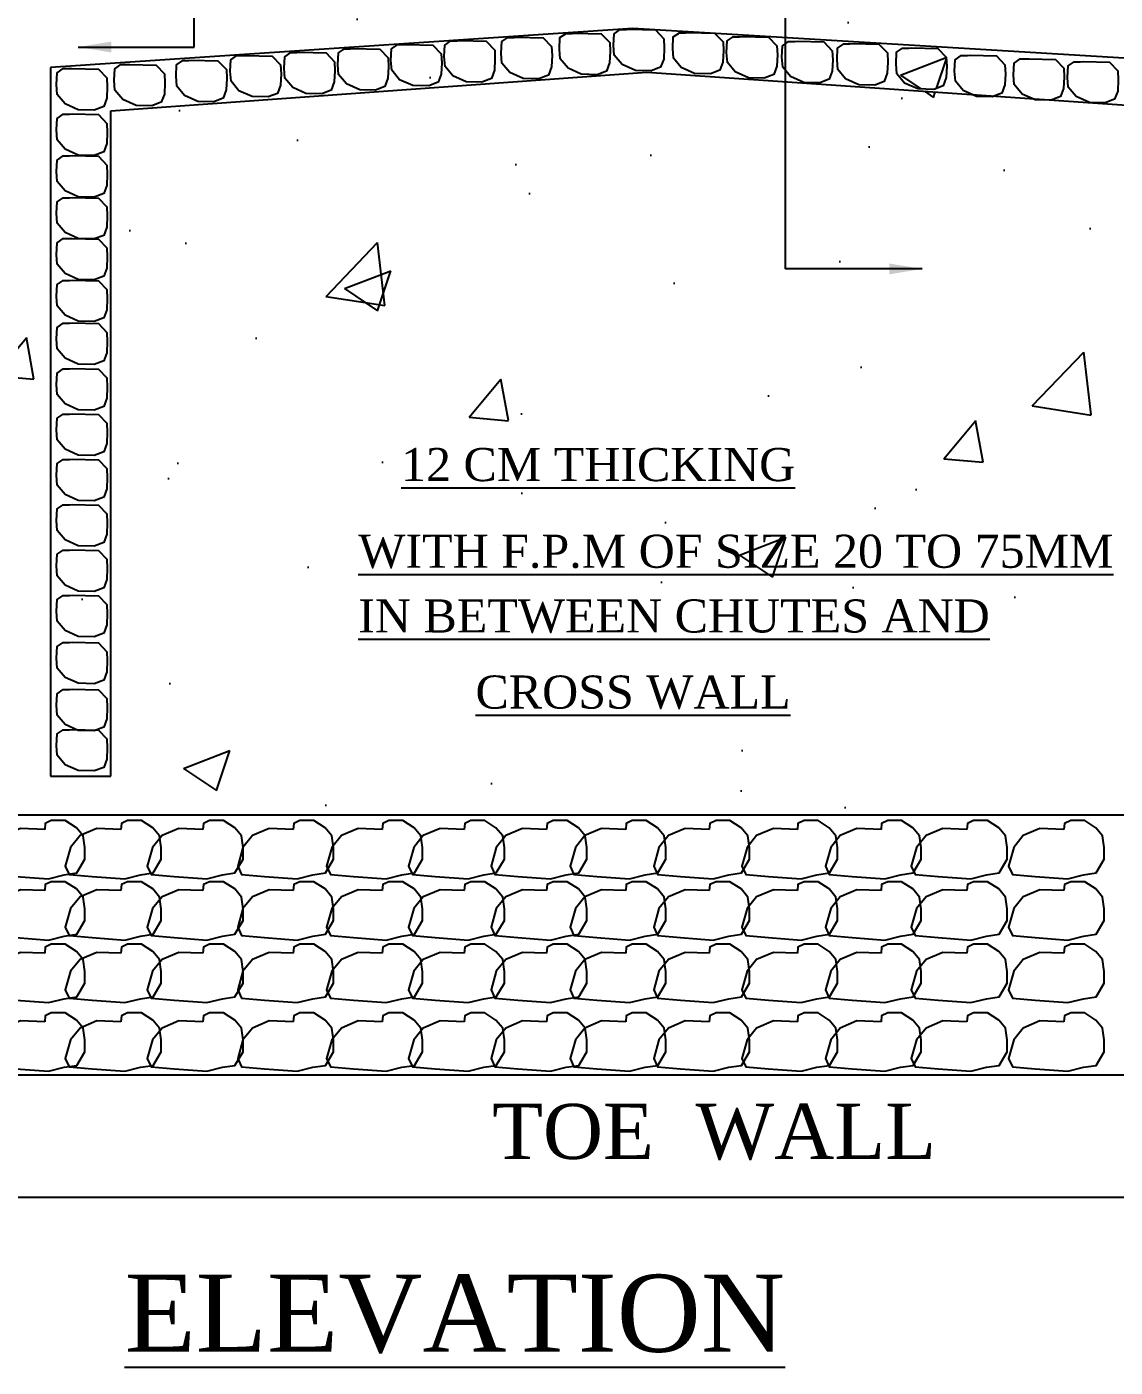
# Model space of a CAD drawing. Header units: metres. Extents: x 0.51 to 7.82, y 1.27 to 6.31.
# Drawn here: x 1.932 to 2.919, y 3.995 to 5.211 of the extents above; entities that cross this region are included whole.
import ezdxf

# ---------------------------------------------------------------- set-up
doc = ezdxf.new("R2010")
doc.units = ezdxf.units.M
doc.header["$MEASUREMENT"] = 0
for name, color, linetype in [('DIM', 5, 'Continuous'), ('DWG. LINE', 1, 'Continuous'), ('HATCH', 2, 'Continuous'), ('TEXT', 7, 'Continuous')]:
    doc.layers.add(name, color=color, linetype=linetype)
doc.styles.get("Standard").update_dxf_attribs({"font": 'TIMES.TTF', "height": 0.05})
doc.dimstyles.get("Standard").update_dxf_attribs({"dimtxt": 0.05, "dimasz": 0.03, "dimexe": 0.18, "dimexo": 0.0625, "dimgap": 0.04, "dimtad": 0, "dimtih": 1, "dimtoh": 1, "dimdec": 1, "dimzin": 0, "dimdsep": 46, "dimtxsty": 'Standard', "dimcen": 0.09, "dimse1": 1, "dimse2": 1, "dimclrd": 5, "dimclre": 5, "dimclrt": 4, "dimadec": 0, "dimazin": 0, "dimtfac": 1, "dimtdec": 1, "dimtofl": 0, "dimtmove": 0, "dimatfit": 3, "dimfxl": 1, "dimtolj": 1, "dimtzin": 0, "dimarcsym": 0})

msp = doc.modelspace()

# ---------------------------------------------------------------- hatches: boundary and pattern name
at = {"layer": 'HATCH'}
h = msp.add_hatch(dxfattribs=at)
h.set_pattern_fill('AR-CONC', color=256, scale=0.06, style=0)
h.set_pattern_definition([(50, (1.7221, 3.57796), (0.430356, -0.03765), [0.045, -0.495]), (355, (1.7221, 3.57796), (-0.08325, 0.451315), [0.036, -0.396]), (100.451, (1.75797, 3.57483), (0.347106, 0.413664), [0.038244, -0.420685]), (46.184, (1.7221, 3.69796), (0.640345, -0.09931), [0.0675, -0.7425]), (96.636, (1.77547, 3.6897), (0.5608, 0.58447), [0.05737, -0.63103]), (351.184, (1.7221, 3.69796), (0.5608, 0.58447), [0.054, -0.594]), (21, (1.7821, 3.66796), (0.358144, -0.24157), [0.045, -0.495]), (326, (1.7821, 3.66796), (0.14599, 0.43509), [0.036, -0.396]), (71.451, (1.81195, 3.64783), (0.504134, 0.19352), [0.038244, -0.420685]), (37.5, (1.7221, 3.57796), (0.007296, 0.199736), [0, -0.3912, 0, -0.402, 0, -0.3975]), (7.5, (1.7221, 3.57796), (0.157842, 0.236647), [0, -0.2292, 0, -0.3822, 0, -0.1515]), (327.5, (1.5883, 3.57796), (0.3202935, -0.013533), [0, -0.15, 0, -0.468, 0, -0.621]), (317.5, (1.5283, 3.57796), (0.349912, 0.060063), [0, -0.195, 0, -0.3108, 0, -0.441])])
h.paths.add_polyline_path([(3.0743, 5.1758), (3.5552, 5.2049), (3.5556, 5.2053), (3.5649, 5.2055), (3.6298, 5.2094), (4.182, 5.1724), (4.182, 5.5669), (4.2201, 5.5673), (4.163, 5.5852), (4.2161, 5.6052), (4.197, 5.6121), (4.2144, 5.6173), (4.182, 5.6227), (4.182, 5.8871), (3.1268, 5.8871), (3.1268, 5.2124), (3.0722, 5.2124), (3.0722, 5.8871), (3.0453, 5.8871), (3.0453, 5.2124), (2.9906, 5.2124), (2.9906, 5.8871), (2.008, 5.8871), (2.008, 5.2124), (1.9534, 5.2124), (1.9534, 5.8871), (1.9017, 5.8871), (1.9017, 5.2124), (1.8471, 5.2124), (1.8471, 5.8871), (0.779, 5.8871), (0.779, 5.5893), (0.7342, 5.5701), (0.7813, 5.5678), (0.7648, 5.5591), (0.7758, 5.55), (0.7594, 5.5427), (0.779, 5.5376), (0.779, 5.1734), (1.2994, 5.2049), (1.2997, 5.2053), (1.3091, 5.2055), (1.3739, 5.2094), (1.9017, 5.1741), (1.9017, 4.5314), (1.8471, 4.5314), (1.8471, 5.1347), (1.3612, 5.1699), (1.066, 5.1494), (1.0623, 5.1478), (1.0479, 5.1474), (1.0462, 5.1481), (1.0111, 5.1456), (1.0089, 5.1446), (0.9945, 5.1443), (0.9941, 5.1445), (0.779, 5.1295), (0.779, 4.4963), (4.182, 4.4963), (4.182, 5.1284), (3.6171, 5.1699), (3.3219, 5.1494), (3.3182, 5.1478), (3.3038, 5.1474), (3.3021, 5.1481), (3.267, 5.1456), (3.2648, 5.1446), (3.2504, 5.1443), (3.25, 5.1445), (3.1222, 5.1356), (3.1222, 4.5314), (3.0743, 4.5314)])
h.paths.add_polyline_path([(2.0087, 5.1347), (2.0087, 4.5314), (1.954, 4.5314), (1.954, 5.1741), (2.4818, 5.2094), (2.5467, 5.2055), (2.556, 5.2053), (2.5564, 5.2049), (3.0374, 5.1758), (3.0374, 4.5314), (2.9894, 4.5314), (2.9894, 5.1356), (2.8616, 5.1445), (2.8612, 5.1443), (2.8468, 5.1446), (2.8446, 5.1456), (2.8095, 5.1481), (2.8078, 5.1474), (2.7934, 5.1478), (2.7897, 5.1494), (2.4945, 5.1699)], flags=16)
h.paths.add_polyline_path([(2.3451, 5.1607), (2.3307, 5.1611), (2.3187, 5.1664), (2.3116, 5.1749), (2.3109, 5.184), (2.3114, 5.1944), (2.317, 5.1982), (2.3225, 5.1982), (2.3249, 5.1984), (2.3489, 5.1978), (2.3566, 5.1899), (2.3569, 5.1817), (2.3564, 5.1715), (2.3536, 5.164)], flags=0)
h.paths.add_polyline_path([(2.3823, 5.1642), (2.3704, 5.1695), (2.3632, 5.178), (2.3625, 5.1871), (2.3631, 5.1975), (2.3686, 5.2013), (2.3742, 5.2013), (2.3766, 5.2015), (2.4006, 5.2009), (2.4082, 5.193), (2.4086, 5.1848), (2.408, 5.1746), (2.4053, 5.1671), (2.3967, 5.1638)], flags=0)
h.paths.add_polyline_path([(2.2968, 5.1573), (2.2824, 5.1576), (2.2704, 5.163), (2.2633, 5.1715), (2.2626, 5.1805), (2.2631, 5.1909), (2.2687, 5.1948), (2.2742, 5.1948), (2.2766, 5.195), (2.3006, 5.1944), (2.3082, 5.1864), (2.3086, 5.1783), (2.3081, 5.168), (2.3053, 5.1606)], flags=0)
h.paths.add_polyline_path([(2.435, 5.1679), (2.4231, 5.1733), (2.4159, 5.1818), (2.4153, 5.1908), (2.4158, 5.2012), (2.4213, 5.205), (2.4269, 5.205), (2.4293, 5.2053), (2.4533, 5.2047), (2.4609, 5.1967), (2.4613, 5.1885), (2.4607, 5.1783), (2.458, 5.1708), (2.4495, 5.1675)], flags=0)
h.paths.add_polyline_path([(2.2571, 5.1569), (2.2486, 5.1536), (2.2342, 5.1539), (2.2222, 5.1593), (2.2151, 5.1678), (2.2144, 5.1768), (2.2149, 5.1872), (2.2204, 5.191), (2.226, 5.191), (2.2284, 5.1913), (2.2524, 5.1907), (2.26, 5.1827), (2.2604, 5.1745), (2.2598, 5.1643)], flags=0)
h.paths.add_polyline_path([(2.4722, 5.1767), (2.4651, 5.1852), (2.4644, 5.1942), (2.4649, 5.2046), (2.4705, 5.2084), (2.476, 5.2084), (2.4785, 5.2087), (2.5024, 5.2081), (2.5101, 5.2001), (2.5104, 5.192), (2.5099, 5.1817), (2.5071, 5.1743), (2.4986, 5.171), (2.4842, 5.1713)], flags=0)
h.paths.add_polyline_path([(2.2084, 5.1534), (2.1999, 5.1501), (2.1855, 5.1505), (2.1735, 5.1558), (2.1664, 5.1643), (2.1657, 5.1734), (2.1662, 5.1838), (2.1718, 5.1876), (2.1773, 5.1876), (2.1798, 5.1878), (2.2037, 5.1872), (2.2114, 5.1793), (2.2117, 5.1711), (2.2112, 5.1609)], flags=0)
h.paths.add_polyline_path([(2.1596, 5.1506), (2.1511, 5.1473), (2.1367, 5.1477), (2.1247, 5.153), (2.1176, 5.1615), (2.1169, 5.1706), (2.1174, 5.181), (2.1229, 5.1848), (2.1285, 5.1848), (2.1309, 5.185), (2.1549, 5.1844), (2.1625, 5.1765), (2.1629, 5.1683), (2.1624, 5.1581)], flags=0)
h.paths.add_polyline_path([(2.5747, 5.1702), (2.5676, 5.1787), (2.5669, 5.1877), (2.5674, 5.1981), (2.5729, 5.2019), (2.5785, 5.2019), (2.5809, 5.2022), (2.6049, 5.2016), (2.6125, 5.1936), (2.6129, 5.1854), (2.6124, 5.1752), (2.6096, 5.1677), (2.6011, 5.1644), (2.5867, 5.1648)], flags=0)
h.paths.add_polyline_path([(2.1104, 5.1463), (2.1019, 5.143), (2.0875, 5.1433), (2.0755, 5.1487), (2.0684, 5.1572), (2.0677, 5.1662), (2.0682, 5.1766), (2.0738, 5.1804), (2.0793, 5.1804), (2.0818, 5.1807), (2.1057, 5.1801), (2.1134, 5.1721), (2.1137, 5.164), (2.1132, 5.1537)], flags=0)
h.paths.add_polyline_path([(2.6178, 5.1743), (2.6171, 5.1833), (2.6176, 5.1937), (2.6231, 5.1975), (2.6287, 5.1975), (2.6311, 5.1978), (2.6551, 5.1972), (2.6627, 5.1892), (2.6631, 5.1811), (2.6626, 5.1708), (2.6598, 5.1634), (2.6513, 5.1601), (2.6369, 5.1604), (2.6249, 5.1658)], flags=0)
h.paths.add_polyline_path([(2.0543, 5.1425), (2.0458, 5.1392), (2.0314, 5.1396), (2.0194, 5.1449), (2.0123, 5.1534), (2.0116, 5.1625), (2.0121, 5.1729), (2.0177, 5.1767), (2.0232, 5.1767), (2.0257, 5.1769), (2.0496, 5.1763), (2.0573, 5.1684), (2.0576, 5.1602), (2.0571, 5.15)], flags=0)
h.paths.add_polyline_path([(2.0054, 4.9646), (2.0048, 4.9543), (2.0021, 4.9469), (1.9936, 4.9436), (1.9791, 4.9439), (1.9672, 4.9493), (1.96, 4.9578), (1.9594, 4.9668), (1.9599, 4.9772), (1.9654, 4.981), (1.971, 4.981), (1.9734, 4.9813), (1.9806, 4.9811), (1.9672, 4.9871), (1.96, 4.9956), (1.9594, 5.0046), (1.9599, 5.0151), (1.9654, 5.0189), (1.971, 5.0189), (1.9734, 5.0191), (1.9789, 5.019), (1.9672, 5.0243), (1.96, 5.0328), (1.9594, 5.0418), (1.9599, 5.0522), (1.9654, 5.056), (1.971, 5.056), (1.9734, 5.0563), (1.9806, 5.0561), (1.9672, 5.0621), (1.96, 5.0706), (1.9594, 5.0796), (1.9599, 5.09), (1.9654, 5.0939), (1.971, 5.0939), (1.9734, 5.0941), (1.9806, 5.0939), (1.9672, 5.0999), (1.96, 5.1084), (1.9594, 5.1175), (1.9599, 5.1279), (1.9654, 5.1317), (1.971, 5.1317), (1.9734, 5.1319), (1.9974, 5.1313), (2.005, 5.1234), (2.0054, 5.1152), (2.0048, 5.105), (2.0021, 5.0975), (1.9958, 5.0951), (2.005, 5.0855), (2.0054, 5.0774), (2.0048, 5.0671), (2.0021, 5.0597), (1.9958, 5.0573), (2.005, 5.0477), (2.0054, 5.0395), (2.0048, 5.0293), (2.0021, 5.0218), (1.9963, 5.0196), (2.005, 5.0105), (2.0054, 5.0024), (2.0048, 4.9922), (2.0021, 4.9847), (1.9958, 4.9823), (2.005, 4.9727)], flags=0)
h.paths.add_polyline_path([(2.6677, 5.1722), (2.667, 5.1813), (2.6675, 5.1917), (2.6731, 5.1955), (2.6786, 5.1955), (2.681, 5.1957), (2.705, 5.1951), (2.7127, 5.1872), (2.713, 5.179), (2.7125, 5.1688), (2.7097, 5.1613), (2.7012, 5.158), (2.6868, 5.1584), (2.6748, 5.1637)], flags=0)
h.paths.add_polyline_path([(2.005, 4.9338), (2.0054, 4.9256), (2.0048, 4.9154), (2.0021, 4.9079), (1.9936, 4.9046), (1.9791, 4.905), (1.9672, 4.9104), (1.96, 4.9189), (1.9594, 4.9279), (1.9599, 4.9383), (1.9654, 4.9421), (1.971, 4.9421), (1.9734, 4.9424), (1.9974, 4.9418)], flags=0)
h.paths.add_polyline_path([(2.005, 4.8925), (2.0054, 4.8843), (2.0048, 4.8741), (2.0021, 4.8666), (1.9936, 4.8633), (1.9791, 4.8637), (1.9672, 4.869), (1.96, 4.8775), (1.9594, 4.8866), (1.9599, 4.897), (1.9654, 4.9008), (1.971, 4.9008), (1.9734, 4.901), (1.9974, 4.9004)], flags=0)
h.paths.add_polyline_path([(2.005, 4.8514), (2.0054, 4.8432), (2.0048, 4.833), (2.0021, 4.8255), (1.9936, 4.8222), (1.9791, 4.8226), (1.9672, 4.8279), (1.96, 4.8364), (1.9594, 4.8455), (1.9599, 4.8559), (1.9654, 4.8597), (1.971, 4.8597), (1.9734, 4.8599), (1.9974, 4.8593)], flags=0)
h.paths.add_polyline_path([(2.005, 4.8103), (2.0054, 4.8021), (2.0048, 4.7919), (2.0021, 4.7844), (1.9936, 4.7811), (1.9791, 4.7815), (1.9672, 4.7868), (1.96, 4.7953), (1.9594, 4.8044), (1.9599, 4.8148), (1.9654, 4.8186), (1.971, 4.8186), (1.9734, 4.8188), (1.9974, 4.8182)], flags=0)
h.paths.add_polyline_path([(2.0021, 5.1388), (1.9936, 5.1355), (1.9791, 5.1358), (1.9672, 5.1412), (1.96, 5.1497), (1.9594, 5.1587), (1.9599, 5.1691), (1.9654, 5.173), (1.971, 5.173), (1.9734, 5.1732), (1.9974, 5.1726), (2.005, 5.1646), (2.0054, 5.1565), (2.0048, 5.1462)], flags=0)
h.paths.add_polyline_path([(2.7212, 5.1684), (2.7205, 5.1774), (2.721, 5.1879), (2.7265, 5.1917), (2.7321, 5.1917), (2.7345, 5.1919), (2.7585, 5.1913), (2.7661, 5.1833), (2.7665, 5.1752), (2.766, 5.165), (2.7632, 5.1575), (2.7547, 5.1542), (2.7403, 5.1546), (2.7283, 5.1599)], flags=0)
h.paths.add_polyline_path([(2.005, 4.7692), (2.0054, 4.761), (2.0048, 4.7508), (2.0021, 4.7433), (1.9936, 4.74), (1.9791, 4.7404), (1.9672, 4.7457), (1.96, 4.7542), (1.9594, 4.7633), (1.9599, 4.7737), (1.9654, 4.7775), (1.971, 4.7775), (1.9734, 4.7778), (1.9974, 4.7771)], flags=0)
h.paths.add_polyline_path([(2.005, 4.7281), (2.0054, 4.7199), (2.0048, 4.7097), (2.0021, 4.7022), (1.9936, 4.6989), (1.9791, 4.6993), (1.9672, 4.7047), (1.96, 4.7131), (1.9594, 4.7222), (1.9599, 4.7326), (1.9654, 4.7364), (1.971, 4.7364), (1.9734, 4.7367), (1.9974, 4.736)], flags=0)
h.paths.add_polyline_path([(2.005, 4.687), (2.0054, 4.6788), (2.0048, 4.6686), (2.0021, 4.6611), (1.9936, 4.6578), (1.9791, 4.6582), (1.9672, 4.6636), (1.96, 4.6721), (1.9594, 4.6811), (1.9599, 4.6915), (1.9654, 4.6953), (1.971, 4.6953), (1.9734, 4.6956), (1.9974, 4.6949)], flags=0)
h.paths.add_polyline_path([(2.005, 4.6443), (2.0054, 4.6362), (2.0048, 4.626), (2.0021, 4.6185), (1.9936, 4.6152), (1.9791, 4.6156), (1.9672, 4.6209), (1.96, 4.6294), (1.9594, 4.6385), (1.9599, 4.6489), (1.9654, 4.6527), (1.971, 4.6527), (1.9734, 4.6529), (1.9974, 4.6523)], flags=0)
h.paths.add_polyline_path([(1.9974, 4.6097), (2.005, 4.6017), (2.0054, 4.5936), (2.0048, 4.5833), (2.0021, 4.5759), (1.9967, 4.5738), (2.005, 4.5652), (2.0054, 4.557), (2.0048, 4.5468), (2.0021, 4.5394), (1.9936, 4.5361), (1.9791, 4.5364), (1.9672, 4.5418), (1.96, 4.5503), (1.9594, 4.5593), (1.9599, 4.5697), (1.9654, 4.5735), (1.971, 4.5735), (1.9734, 4.5738), (1.9775, 4.5737), (1.9672, 4.5783), (1.96, 4.5868), (1.9594, 4.5958), (1.9599, 4.6062), (1.9654, 4.6101), (1.971, 4.6101), (1.9734, 4.6103)], flags=0)
h.paths.add_polyline_path([(2.8767, 5.1561), (2.876, 5.1651), (2.8765, 5.1755), (2.8821, 5.1793), (2.8876, 5.1793), (2.8901, 5.1796), (2.914, 5.179), (2.9217, 5.171), (2.922, 5.1629), (2.9215, 5.1526), (2.9187, 5.1452), (2.9102, 5.1419), (2.8958, 5.1422), (2.8838, 5.1476)], flags=0)
h.paths.add_polyline_path([(2.9244, 5.1556), (2.9237, 5.1646), (2.9242, 5.175), (2.9297, 5.1788), (2.9353, 5.1788), (2.9377, 5.1791), (2.9617, 5.1785), (2.9693, 5.1705), (2.9697, 5.1623), (2.9691, 5.1521), (2.9664, 5.1446), (2.9579, 5.1413), (2.9435, 5.1417), (2.9315, 5.1471)], flags=0)
h.paths.add_polyline_path([(2.9895, 4.9632), (2.99, 4.9736), (2.9956, 4.9774), (3.0012, 4.9774), (3.0275, 4.9771), (3.0352, 4.9691), (3.0355, 4.9609), (3.0322, 4.9432), (3.0237, 4.9399), (3.0093, 4.9403), (2.9973, 4.9457), (2.9902, 4.9542)], flags=0)
h.paths.add_polyline_path([(2.9895, 5.003), (2.99, 5.0134), (2.9956, 5.0172), (3.0012, 5.0172), (3.01, 5.0171), (2.9973, 5.0228), (2.9902, 5.0313), (2.9895, 5.0403), (2.99, 5.0507), (2.9956, 5.0545), (3.0012, 5.0545), (3.0275, 5.0542), (3.0352, 5.0462), (3.0355, 5.038), (3.0322, 5.0203), (3.0264, 5.0181), (3.0352, 5.0089), (3.0355, 5.0007), (3.0322, 4.983), (3.0237, 4.9797), (3.0093, 4.9801), (2.9973, 4.9854), (2.9902, 4.9939)], flags=0)
h.paths.add_polyline_path([(2.99, 4.935), (2.9956, 4.9388), (3.0012, 4.9388), (3.0275, 4.9385), (3.0352, 4.9305), (3.0355, 4.9223), (3.0322, 4.9046), (3.0237, 4.9013), (3.0093, 4.9017), (2.9973, 4.9071), (2.9902, 4.9156), (2.9895, 4.9246)], flags=0)
h.paths.add_polyline_path([(2.99, 4.8959), (2.9956, 4.8997), (3.0012, 4.8997), (3.0275, 4.8994), (3.0352, 4.8914), (3.0355, 4.8833), (3.0322, 4.8656), (3.0237, 4.8623), (3.0093, 4.8626), (2.9973, 4.868), (2.9902, 4.8765), (2.9895, 4.8855)], flags=0)
h.paths.add_polyline_path([(2.9902, 5.0722), (2.9895, 5.0812), (2.99, 5.0916), (2.9956, 5.0954), (3.0012, 5.0954), (3.0275, 5.0951), (3.0352, 5.0871), (3.0355, 5.0789), (3.0322, 5.0612), (3.0237, 5.0579), (3.0093, 5.0583), (2.9973, 5.0637)], flags=0)
h.paths.add_polyline_path([(2.99, 4.8561), (2.9956, 4.86), (3.0012, 4.86), (3.0275, 4.8596), (3.0352, 4.8516), (3.0355, 4.8435), (3.0322, 4.8258), (3.0237, 4.8225), (3.0093, 4.8228), (2.9973, 4.8282), (2.9902, 4.8367), (2.9895, 4.8457)], flags=0)
h.paths.add_polyline_path([(2.9794, 5.15), (2.9787, 5.159), (2.9792, 5.1694), (2.9848, 5.1733), (2.9904, 5.1733), (3.0167, 5.1729), (3.0244, 5.1649), (3.0247, 5.1568), (3.0214, 5.1391), (3.0129, 5.1358), (2.9985, 5.1361), (2.9865, 5.1415)], flags=0)
h.paths.add_polyline_path([(2.9902, 5.1112), (2.9895, 5.1203), (2.99, 5.1307), (2.9956, 5.1345), (3.0012, 5.1345), (3.0275, 5.1341), (3.0352, 5.1262), (3.0355, 5.118), (3.0322, 5.1003), (3.0237, 5.097), (3.0093, 5.0974), (2.9973, 5.1027)], flags=0)
h.paths.add_polyline_path([(2.99, 4.8175), (2.9956, 4.8214), (3.0012, 4.8214), (3.0275, 4.821), (3.0352, 4.813), (3.0355, 4.8049), (3.0322, 4.7872), (3.0237, 4.7839), (3.0093, 4.7842), (2.9973, 4.7896), (2.9902, 4.7981), (2.9895, 4.8071)], flags=0)
h.paths.add_polyline_path([(2.99, 4.7779), (2.9956, 4.7817), (3.0012, 4.7817), (3.0275, 4.7814), (3.0352, 4.7734), (3.0355, 4.7652), (3.0322, 4.7475), (3.0237, 4.7442), (3.0093, 4.7446), (2.9973, 4.75), (2.9902, 4.7585), (2.9895, 4.7675)], flags=0)
h.paths.add_polyline_path([(2.99, 4.7389), (2.9956, 4.7428), (3.0012, 4.7428), (3.0275, 4.7424), (3.0352, 4.7344), (3.0355, 4.7263), (3.0322, 4.7086), (3.0237, 4.7053), (3.0093, 4.7056), (2.9973, 4.711), (2.9902, 4.7195), (2.9895, 4.7285)], flags=0)
h.paths.add_polyline_path([(2.99, 4.6997), (2.9956, 4.7036), (3.0012, 4.7036), (3.0275, 4.7032), (3.0352, 4.6952), (3.0355, 4.6871), (3.0322, 4.6694), (3.0237, 4.6661), (3.0093, 4.6664), (2.9973, 4.6718), (2.9902, 4.6803), (2.9895, 4.6893)], flags=0)
h.paths.add_polyline_path([(2.99, 4.66), (2.9956, 4.6638), (3.0012, 4.6638), (3.0275, 4.6635), (3.0352, 4.6555), (3.0355, 4.6473), (3.0322, 4.6296), (3.0237, 4.6263), (3.0093, 4.6267), (2.9973, 4.6321), (2.9902, 4.6406), (2.9895, 4.6496)], flags=0)
h.paths.add_polyline_path([(2.99, 4.6194), (2.9956, 4.6232), (3.0012, 4.6232), (3.0275, 4.6229), (3.0352, 4.6149), (3.0355, 4.6068), (3.0322, 4.5891), (3.0237, 4.5858), (3.0093, 4.5861), (2.9973, 4.5915), (2.9902, 4.6), (2.9895, 4.609)], flags=0)
h.paths.add_polyline_path([(2.99, 4.5756), (2.9956, 4.5794), (3.0012, 4.5794), (3.0275, 4.579), (3.0352, 4.5711), (3.0355, 4.5629), (3.0322, 4.5452), (3.0237, 4.5419), (3.0093, 4.5423), (2.9973, 4.5476), (2.9902, 4.5561), (2.9895, 4.5652)], flags=0)
h.paths.add_polyline_path([(2.3315, 4.5844), (2.6262, 4.5844), (2.6262, 4.6304), (2.3315, 4.6304)], flags=24)
h.paths.add_polyline_path([(2.2253, 4.6533), (2.8004, 4.6533), (2.8004, 4.6993), (2.2253, 4.6993)], flags=24)
h.paths.add_polyline_path([(2.2253, 4.712), (2.91, 4.712), (2.91, 4.7581), (2.2253, 4.7581)], flags=24)
h.paths.add_polyline_path([(2.264, 4.7907), (2.6288, 4.7907), (2.6288, 4.8367), (2.264, 4.8367)], flags=24)
h.paths.add_polyline_path([(2.0023, 5.2891), (2.2226, 5.2891), (2.2226, 5.3654), (2.0023, 5.3654)], flags=25)
h.paths.add_polyline_path([(2.7105, 5.2321), (2.8424, 5.2321), (2.8424, 5.3327), (2.7105, 5.3327)], flags=24)
h.paths.add_polyline_path([(1.5306, 5.2321), (1.6666, 5.2321), (1.6666, 5.3327), (1.5306, 5.3327)], flags=24)
h.paths.add_polyline_path([(2.2162, 5.2321), (2.3522, 5.2321), (2.3522, 5.3327), (2.2162, 5.3327)], flags=24)

# ---------------------------------------------------------------- linework, layer by layer
at = {"layer": 'DWG. LINE'}
for p, q in [((2.4818, 5.2094), (1.954, 5.1741)), ((3.0374, 5.1758), (2.4818, 5.2094)), ((1.954, 5.1741), (1.954, 4.5314)), ((2.0087, 5.1347), (2.4945, 5.1699)), ((2.4945, 5.1699), (2.9894, 5.1356)), ((2.0087, 4.5314), (2.0087, 5.1347)), ((1.954, 4.5314), (2.0087, 4.5314)), ((0.777, 4.4963), (4.1934, 4.4963)), ((0.779, 4.2605), (4.1924, 4.2605)), ((1.8621, 4.1496), (3.6486, 4.1496))]:
    msp.add_line(p, q, dxfattribs=at)
at = {"layer": 'HATCH'}
for points in [[(2.4293, 5.2053), (2.4533, 5.2047), (2.4609, 5.1967), (2.4613, 5.1885), (2.4607, 5.1783), (2.458, 5.1708), (2.4495, 5.1675), (2.435, 5.1679), (2.4231, 5.1733), (2.4159, 5.1818), (2.4153, 5.1908), (2.4158, 5.2012), (2.4213, 5.205), (2.4269, 5.205), (2.4293, 5.2053)], [(2.4785, 5.2087), (2.5024, 5.2081), (2.5101, 5.2001), (2.5104, 5.192), (2.5099, 5.1817), (2.5071, 5.1743), (2.4986, 5.171), (2.4842, 5.1713), (2.4722, 5.1767), (2.4651, 5.1852), (2.4644, 5.1942), (2.4649, 5.2046), (2.4705, 5.2084), (2.476, 5.2084), (2.4785, 5.2087)], [(2.5321, 5.2059), (2.556, 5.2053), (2.5637, 5.1973), (2.564, 5.1892), (2.5635, 5.1789), (2.5607, 5.1715), (2.5522, 5.1682), (2.5378, 5.1685), (2.5258, 5.1739), (2.5187, 5.1824), (2.518, 5.1914), (2.5185, 5.2018), (2.5241, 5.2056), (2.5297, 5.2056), (2.5321, 5.2059)], [(2.2284, 5.1913), (2.2524, 5.1907), (2.26, 5.1827), (2.2604, 5.1745), (2.2598, 5.1643), (2.2571, 5.1569), (2.2486, 5.1536), (2.2342, 5.1539), (2.2222, 5.1593), (2.2151, 5.1678), (2.2144, 5.1768), (2.2149, 5.1872), (2.2204, 5.191), (2.226, 5.191), (2.2284, 5.1913)], [(2.2766, 5.195), (2.3006, 5.1944), (2.3082, 5.1864), (2.3086, 5.1783), (2.3081, 5.168), (2.3053, 5.1606), (2.2968, 5.1573), (2.2824, 5.1576), (2.2704, 5.163), (2.2633, 5.1715), (2.2626, 5.1805), (2.2631, 5.1909), (2.2687, 5.1948), (2.2742, 5.1948), (2.2766, 5.195)], [(2.3249, 5.1984), (2.3489, 5.1978), (2.3566, 5.1899), (2.3569, 5.1817), (2.3564, 5.1715), (2.3536, 5.164), (2.3451, 5.1607), (2.3307, 5.1611), (2.3187, 5.1664), (2.3116, 5.1749), (2.3109, 5.184), (2.3114, 5.1944), (2.317, 5.1982), (2.3225, 5.1982), (2.3249, 5.1984)], [(2.3766, 5.2015), (2.4006, 5.2009), (2.4082, 5.193), (2.4086, 5.1848), (2.408, 5.1746), (2.4053, 5.1671), (2.3967, 5.1638), (2.3823, 5.1642), (2.3704, 5.1695), (2.3632, 5.178), (2.3625, 5.1871), (2.3631, 5.1975), (2.3686, 5.2013), (2.3742, 5.2013), (2.3766, 5.2015)], [(2.5809, 5.2022), (2.6049, 5.2016), (2.6125, 5.1936), (2.6129, 5.1854), (2.6124, 5.1752), (2.6096, 5.1677), (2.6011, 5.1644), (2.5867, 5.1648), (2.5747, 5.1702), (2.5676, 5.1787), (2.5669, 5.1877), (2.5674, 5.1981), (2.5729, 5.2019), (2.5785, 5.2019), (2.5809, 5.2022)], [(2.6311, 5.1978), (2.6551, 5.1972), (2.6627, 5.1892), (2.6631, 5.1811), (2.6626, 5.1708), (2.6598, 5.1634), (2.6513, 5.1601), (2.6369, 5.1604), (2.6249, 5.1658), (2.6178, 5.1743), (2.6171, 5.1833), (2.6176, 5.1937), (2.6231, 5.1975), (2.6287, 5.1975), (2.6311, 5.1978)], [(2.681, 5.1957), (2.705, 5.1951), (2.7127, 5.1872), (2.713, 5.179), (2.7125, 5.1688), (2.7097, 5.1613), (2.7012, 5.158), (2.6868, 5.1584), (2.6748, 5.1637), (2.6677, 5.1722), (2.667, 5.1813), (2.6675, 5.1917), (2.6731, 5.1955), (2.6786, 5.1955), (2.681, 5.1957)], [(2.7345, 5.1919), (2.7585, 5.1913), (2.7661, 5.1833), (2.7665, 5.1752), (2.766, 5.165), (2.7632, 5.1575), (2.7547, 5.1542), (2.7403, 5.1546), (2.7283, 5.1599), (2.7212, 5.1684), (2.7205, 5.1774), (2.721, 5.1879), (2.7265, 5.1917), (2.7321, 5.1917), (2.7345, 5.1919)], [(2.0818, 5.1807), (2.1057, 5.1801), (2.1134, 5.1721), (2.1137, 5.164), (2.1132, 5.1537), (2.1104, 5.1463), (2.1019, 5.143), (2.0875, 5.1433), (2.0755, 5.1487), (2.0684, 5.1572), (2.0677, 5.1662), (2.0682, 5.1766), (2.0738, 5.1804), (2.0793, 5.1804), (2.0818, 5.1807)], [(2.1309, 5.185), (2.1549, 5.1844), (2.1625, 5.1765), (2.1629, 5.1683), (2.1624, 5.1581), (2.1596, 5.1506), (2.1511, 5.1473), (2.1367, 5.1477), (2.1247, 5.153), (2.1176, 5.1615), (2.1169, 5.1706), (2.1174, 5.181), (2.1229, 5.1848), (2.1285, 5.1848), (2.1309, 5.185)], [(2.1798, 5.1878), (2.2037, 5.1872), (2.2114, 5.1793), (2.2117, 5.1711), (2.2112, 5.1609), (2.2084, 5.1534), (2.1999, 5.1501), (2.1855, 5.1505), (2.1735, 5.1558), (2.1664, 5.1643), (2.1657, 5.1734), (2.1662, 5.1838), (2.1718, 5.1876), (2.1773, 5.1876), (2.1798, 5.1878)], [(2.7877, 5.1851), (2.8117, 5.1845), (2.8193, 5.1766), (2.8197, 5.1684), (2.8191, 5.1582), (2.8164, 5.1507), (2.8078, 5.1474), (2.7934, 5.1478), (2.7815, 5.1531), (2.7743, 5.1616), (2.7736, 5.1707), (2.7742, 5.1811), (2.7797, 5.1849), (2.7853, 5.1849), (2.7877, 5.1851)], [(2.8411, 5.182), (2.865, 5.1814), (2.8727, 5.1734), (2.873, 5.1653), (2.8725, 5.1551), (2.8697, 5.1476), (2.8612, 5.1443), (2.8468, 5.1446), (2.8348, 5.15), (2.8277, 5.1585), (2.827, 5.1675), (2.8275, 5.178), (2.8331, 5.1818), (2.8387, 5.1818), (2.8411, 5.182)], [(2.8901, 5.1796), (2.914, 5.179), (2.9217, 5.171), (2.922, 5.1629), (2.9215, 5.1526), (2.9187, 5.1452), (2.9102, 5.1419), (2.8958, 5.1422), (2.8838, 5.1476), (2.8767, 5.1561), (2.876, 5.1651), (2.8765, 5.1755), (2.8821, 5.1793), (2.8876, 5.1793), (2.8901, 5.1796)], [(1.9734, 5.1732), (1.9974, 5.1726), (2.005, 5.1646), (2.0054, 5.1565), (2.0048, 5.1462), (2.0021, 5.1388), (1.9936, 5.1355), (1.9791, 5.1358), (1.9672, 5.1412), (1.96, 5.1497), (1.9594, 5.1587), (1.9599, 5.1691), (1.9654, 5.173), (1.971, 5.173), (1.9734, 5.1732)], [(2.0257, 5.1769), (2.0496, 5.1763), (2.0573, 5.1684), (2.0576, 5.1602), (2.0571, 5.15), (2.0543, 5.1425), (2.0458, 5.1392), (2.0314, 5.1396), (2.0194, 5.1449), (2.0123, 5.1534), (2.0116, 5.1625), (2.0121, 5.1729), (2.0177, 5.1767), (2.0232, 5.1767), (2.0257, 5.1769)], [(1.9734, 5.1319), (1.9974, 5.1313), (2.005, 5.1234), (2.0054, 5.1152), (2.0048, 5.105), (2.0021, 5.0975), (1.9936, 5.0942), (1.9791, 5.0946), (1.9672, 5.0999), (1.96, 5.1084), (1.9594, 5.1175), (1.9599, 5.1279), (1.9654, 5.1317), (1.971, 5.1317), (1.9734, 5.1319)], [(1.9734, 5.0941), (1.9974, 5.0935), (2.005, 5.0855), (2.0054, 5.0774), (2.0048, 5.0671), (2.0021, 5.0597), (1.9936, 5.0564), (1.9791, 5.0567), (1.9672, 5.0621), (1.96, 5.0706), (1.9594, 5.0796), (1.9599, 5.09), (1.9654, 5.0939), (1.971, 5.0939), (1.9734, 5.0941)], [(1.9734, 5.0563), (1.9974, 5.0557), (2.005, 5.0477), (2.0054, 5.0395), (2.0048, 5.0293), (2.0021, 5.0218), (1.9936, 5.0186), (1.9791, 5.0189), (1.9672, 5.0243), (1.96, 5.0328), (1.9594, 5.0418), (1.9599, 5.0522), (1.9654, 5.056), (1.971, 5.056), (1.9734, 5.0563)], [(1.9734, 5.0191), (1.9974, 5.0185), (2.005, 5.0105), (2.0054, 5.0024), (2.0048, 4.9922), (2.0021, 4.9847), (1.9936, 4.9814), (1.9791, 4.9818), (1.9672, 4.9871), (1.96, 4.9956), (1.9594, 5.0046), (1.9599, 5.0151), (1.9654, 5.0189), (1.971, 5.0189), (1.9734, 5.0191)], [(1.9734, 4.9813), (1.9974, 4.9807), (2.005, 4.9727), (2.0054, 4.9646), (2.0048, 4.9543), (2.0021, 4.9469), (1.9936, 4.9436), (1.9791, 4.9439), (1.9672, 4.9493), (1.96, 4.9578), (1.9594, 4.9668), (1.9599, 4.9772), (1.9654, 4.981), (1.971, 4.981), (1.9734, 4.9813)], [(1.9734, 4.9424), (1.9974, 4.9418), (2.005, 4.9338), (2.0054, 4.9256), (2.0048, 4.9154), (2.0021, 4.9079), (1.9936, 4.9046), (1.9791, 4.905), (1.9672, 4.9104), (1.96, 4.9189), (1.9594, 4.9279), (1.9599, 4.9383), (1.9654, 4.9421), (1.971, 4.9421), (1.9734, 4.9424)], [(1.9734, 4.901), (1.9974, 4.9004), (2.005, 4.8925), (2.0054, 4.8843), (2.0048, 4.8741), (2.0021, 4.8666), (1.9936, 4.8633), (1.9791, 4.8637), (1.9672, 4.869), (1.96, 4.8775), (1.9594, 4.8866), (1.9599, 4.897), (1.9654, 4.9008), (1.971, 4.9008), (1.9734, 4.901)], [(1.9734, 4.8599), (1.9974, 4.8593), (2.005, 4.8514), (2.0054, 4.8432), (2.0048, 4.833), (2.0021, 4.8255), (1.9936, 4.8222), (1.9791, 4.8226), (1.9672, 4.8279), (1.96, 4.8364), (1.9594, 4.8455), (1.9599, 4.8559), (1.9654, 4.8597), (1.971, 4.8597), (1.9734, 4.8599)], [(1.9734, 4.8188), (1.9974, 4.8182), (2.005, 4.8103), (2.0054, 4.8021), (2.0048, 4.7919), (2.0021, 4.7844), (1.9936, 4.7811), (1.9791, 4.7815), (1.9672, 4.7868), (1.96, 4.7953), (1.9594, 4.8044), (1.9599, 4.8148), (1.9654, 4.8186), (1.971, 4.8186), (1.9734, 4.8188)], [(1.9734, 4.7778), (1.9974, 4.7771), (2.005, 4.7692), (2.0054, 4.761), (2.0048, 4.7508), (2.0021, 4.7433), (1.9936, 4.74), (1.9791, 4.7404), (1.9672, 4.7457), (1.96, 4.7542), (1.9594, 4.7633), (1.9599, 4.7737), (1.9654, 4.7775), (1.971, 4.7775), (1.9734, 4.7778)], [(1.9734, 4.7367), (1.9974, 4.736), (2.005, 4.7281), (2.0054, 4.7199), (2.0048, 4.7097), (2.0021, 4.7022), (1.9936, 4.6989), (1.9791, 4.6993), (1.9672, 4.7047), (1.96, 4.7131), (1.9594, 4.7222), (1.9599, 4.7326), (1.9654, 4.7364), (1.971, 4.7364), (1.9734, 4.7367)], [(1.9734, 4.6956), (1.9974, 4.6949), (2.005, 4.687), (2.0054, 4.6788), (2.0048, 4.6686), (2.0021, 4.6611), (1.9936, 4.6578), (1.9791, 4.6582), (1.9672, 4.6636), (1.96, 4.6721), (1.9594, 4.6811), (1.9599, 4.6915), (1.9654, 4.6953), (1.971, 4.6953), (1.9734, 4.6956)], [(1.9734, 4.6529), (1.9974, 4.6523), (2.005, 4.6443), (2.0054, 4.6362), (2.0048, 4.626), (2.0021, 4.6185), (1.9936, 4.6152), (1.9791, 4.6156), (1.9672, 4.6209), (1.96, 4.6294), (1.9594, 4.6385), (1.9599, 4.6489), (1.9654, 4.6527), (1.971, 4.6527), (1.9734, 4.6529)], [(1.9734, 4.6103), (1.9974, 4.6097), (2.005, 4.6017), (2.0054, 4.5936), (2.0048, 4.5833), (2.0021, 4.5759), (1.9936, 4.5726), (1.9791, 4.5729), (1.9672, 4.5783), (1.96, 4.5868), (1.9594, 4.5958), (1.9599, 4.6062), (1.9654, 4.6101), (1.971, 4.6101), (1.9734, 4.6103)], [(1.9734, 4.5738), (1.9974, 4.5732), (2.005, 4.5652), (2.0054, 4.557), (2.0048, 4.5468), (2.0021, 4.5394), (1.9936, 4.5361), (1.9791, 4.5364), (1.9672, 4.5418), (1.96, 4.5503), (1.9594, 4.5593), (1.9599, 4.5697), (1.9654, 4.5735), (1.971, 4.5735), (1.9734, 4.5738)], [(1.9486, 4.483), (1.9268, 4.4838), (1.9116, 4.4775), (1.903, 4.4668), (1.8982, 4.4499), (1.9017, 4.4423), (1.9225, 4.4405), (1.9521, 4.4382), (1.9663, 4.4418), (1.9777, 4.4436), (1.985, 4.456), (1.985, 4.4666), (1.9835, 4.4772), (1.9774, 4.4846), (1.9673, 4.4911), (1.9546, 4.4911), (1.9491, 4.4886), (1.9486, 4.483)], [(2.0177, 4.483), (1.9959, 4.4838), (1.9807, 4.4775), (1.9721, 4.4668), (1.9673, 4.4499), (1.9709, 4.4423), (1.9916, 4.4405), (2.0213, 4.4382), (2.0355, 4.4418), (2.0469, 4.4436), (2.0542, 4.456), (2.0542, 4.4666), (2.0527, 4.4772), (2.0466, 4.4846), (2.0365, 4.4911), (2.0238, 4.4911), (2.0182, 4.4886), (2.0177, 4.483)], [(2.092, 4.483), (2.0702, 4.4838), (2.055, 4.4775), (2.0464, 4.4668), (2.0416, 4.4499), (2.0451, 4.4423), (2.0659, 4.4405), (2.0955, 4.4382), (2.1097, 4.4418), (2.1211, 4.4436), (2.1285, 4.456), (2.1285, 4.4666), (2.127, 4.4772), (2.1209, 4.4846), (2.1107, 4.4911), (2.0981, 4.4911), (2.0925, 4.4886), (2.092, 4.483)], [(2.174, 4.483), (2.1522, 4.4838), (2.137, 4.4775), (2.1284, 4.4668), (2.1236, 4.4499), (2.1271, 4.4423), (2.1479, 4.4405), (2.1775, 4.4382), (2.1917, 4.4418), (2.2031, 4.4436), (2.2104, 4.456), (2.2104, 4.4666), (2.2089, 4.4772), (2.2028, 4.4846), (2.1927, 4.4911), (2.18, 4.4911), (2.1745, 4.4886), (2.174, 4.483)], [(2.2546, 4.483), (2.2329, 4.4838), (2.2177, 4.4775), (2.2091, 4.4668), (2.2042, 4.4499), (2.2078, 4.4423), (2.2286, 4.4405), (2.2582, 4.4382), (2.2724, 4.4418), (2.2838, 4.4436), (2.2911, 4.456), (2.2911, 4.4666), (2.2896, 4.4772), (2.2835, 4.4846), (2.2734, 4.4911), (2.2607, 4.4911), (2.2552, 4.4886), (2.2546, 4.483)], [(2.3289, 4.483), (2.3071, 4.4838), (2.2919, 4.4775), (2.2833, 4.4668), (2.2785, 4.4499), (2.2821, 4.4423), (2.3028, 4.4405), (2.3325, 4.4382), (2.3467, 4.4418), (2.3581, 4.4436), (2.3654, 4.456), (2.3654, 4.4666), (2.3639, 4.4772), (2.3578, 4.4846), (2.3477, 4.4911), (2.335, 4.4911), (2.3294, 4.4886), (2.3289, 4.483)], [(2.4037, 4.483), (2.3819, 4.4838), (2.3667, 4.4775), (2.3581, 4.4668), (2.3533, 4.4499), (2.3568, 4.4423), (2.3776, 4.4405), (2.4072, 4.4382), (2.4214, 4.4418), (2.4328, 4.4436), (2.4401, 4.456), (2.4401, 4.4666), (2.4386, 4.4772), (2.4325, 4.4846), (2.4224, 4.4911), (2.4097, 4.4911), (2.4042, 4.4886), (2.4037, 4.483)], [(2.4754, 4.483), (2.4536, 4.4838), (2.4384, 4.4775), (2.4298, 4.4668), (2.425, 4.4499), (2.4285, 4.4423), (2.4493, 4.4405), (2.4789, 4.4382), (2.4931, 4.4418), (2.5045, 4.4436), (2.5118, 4.456), (2.5118, 4.4666), (2.5103, 4.4772), (2.5042, 4.4846), (2.4941, 4.4911), (2.4814, 4.4911), (2.4759, 4.4886), (2.4754, 4.483)], [(2.5512, 4.483), (2.5294, 4.4838), (2.5142, 4.4775), (2.5056, 4.4668), (2.5008, 4.4499), (2.5043, 4.4423), (2.5251, 4.4405), (2.5547, 4.4382), (2.5689, 4.4418), (2.5803, 4.4436), (2.5876, 4.456), (2.5876, 4.4666), (2.5861, 4.4772), (2.58, 4.4846), (2.5699, 4.4911), (2.5573, 4.4911), (2.5517, 4.4886), (2.5512, 4.483)], [(2.6311, 4.483), (2.6093, 4.4838), (2.5941, 4.4775), (2.5855, 4.4668), (2.5807, 4.4499), (2.5842, 4.4423), (2.605, 4.4405), (2.6346, 4.4382), (2.6488, 4.4418), (2.6602, 4.4436), (2.6675, 4.456), (2.6675, 4.4666), (2.666, 4.4772), (2.66, 4.4846), (2.6498, 4.4911), (2.6372, 4.4911), (2.6316, 4.4886), (2.6311, 4.483)], [(2.7069, 4.483), (2.6851, 4.4838), (2.6699, 4.4775), (2.6613, 4.4668), (2.6565, 4.4499), (2.66, 4.4423), (2.6808, 4.4405), (2.7104, 4.4382), (2.7246, 4.4418), (2.736, 4.4436), (2.7434, 4.456), (2.7434, 4.4666), (2.7418, 4.4772), (2.7358, 4.4846), (2.7256, 4.4911), (2.713, 4.4911), (2.7074, 4.4886), (2.7069, 4.483)], [(2.7847, 4.483), (2.7629, 4.4838), (2.7478, 4.4775), (2.7391, 4.4668), (2.7343, 4.4499), (2.7379, 4.4423), (2.7586, 4.4405), (2.7883, 4.4382), (2.8025, 4.4418), (2.8139, 4.4436), (2.8212, 4.456), (2.8212, 4.4666), (2.8197, 4.4772), (2.8136, 4.4846), (2.8035, 4.4911), (2.7908, 4.4911), (2.7852, 4.4886), (2.7847, 4.483)], [(2.8728, 4.483), (2.851, 4.4838), (2.8358, 4.4775), (2.8272, 4.4668), (2.8224, 4.4499), (2.826, 4.4423), (2.8467, 4.4405), (2.8764, 4.4382), (2.8906, 4.4418), (2.902, 4.4436), (2.9093, 4.456), (2.9093, 4.4666), (2.9078, 4.4772), (2.9017, 4.4846), (2.8916, 4.4911), (2.8789, 4.4911), (2.8733, 4.4886), (2.8728, 4.483)], [(1.9486, 4.4276), (1.9268, 4.4284), (1.9116, 4.422), (1.903, 4.4114), (1.8982, 4.3945), (1.9017, 4.3869), (1.9225, 4.3851), (1.9521, 4.3828), (1.9663, 4.3864), (1.9777, 4.3881), (1.985, 4.4005), (1.985, 4.4112), (1.9835, 4.4218), (1.9774, 4.4291), (1.9673, 4.4357), (1.9546, 4.4357), (1.9491, 4.4332), (1.9486, 4.4276)], [(2.0177, 4.4276), (1.9959, 4.4284), (1.9807, 4.422), (1.9721, 4.4114), (1.9673, 4.3945), (1.9709, 4.3869), (1.9916, 4.3851), (2.0213, 4.3828), (2.0355, 4.3864), (2.0469, 4.3881), (2.0542, 4.4005), (2.0542, 4.4112), (2.0527, 4.4218), (2.0466, 4.4291), (2.0365, 4.4357), (2.0238, 4.4357), (2.0182, 4.4332), (2.0177, 4.4276)], [(2.092, 4.4276), (2.0702, 4.4284), (2.055, 4.422), (2.0464, 4.4114), (2.0416, 4.3945), (2.0451, 4.3869), (2.0659, 4.3851), (2.0955, 4.3828), (2.1097, 4.3864), (2.1211, 4.3881), (2.1285, 4.4005), (2.1285, 4.4112), (2.127, 4.4218), (2.1209, 4.4291), (2.1107, 4.4357), (2.0981, 4.4357), (2.0925, 4.4332), (2.092, 4.4276)], [(2.174, 4.4276), (2.1522, 4.4284), (2.137, 4.422), (2.1284, 4.4114), (2.1236, 4.3945), (2.1271, 4.3869), (2.1479, 4.3851), (2.1775, 4.3828), (2.1917, 4.3864), (2.2031, 4.3881), (2.2104, 4.4005), (2.2104, 4.4112), (2.2089, 4.4218), (2.2028, 4.4291), (2.1927, 4.4357), (2.18, 4.4357), (2.1745, 4.4332), (2.174, 4.4276)], [(2.2546, 4.4276), (2.2329, 4.4284), (2.2177, 4.422), (2.2091, 4.4114), (2.2042, 4.3945), (2.2078, 4.3869), (2.2286, 4.3851), (2.2582, 4.3828), (2.2724, 4.3864), (2.2838, 4.3881), (2.2911, 4.4005), (2.2911, 4.4112), (2.2896, 4.4218), (2.2835, 4.4291), (2.2734, 4.4357), (2.2607, 4.4357), (2.2552, 4.4332), (2.2546, 4.4276)], [(2.3289, 4.4276), (2.3071, 4.4284), (2.2919, 4.422), (2.2833, 4.4114), (2.2785, 4.3945), (2.2821, 4.3869), (2.3028, 4.3851), (2.3325, 4.3828), (2.3467, 4.3864), (2.3581, 4.3881), (2.3654, 4.4005), (2.3654, 4.4112), (2.3639, 4.4218), (2.3578, 4.4291), (2.3477, 4.4357), (2.335, 4.4357), (2.3294, 4.4332), (2.3289, 4.4276)], [(2.4037, 4.4276), (2.3819, 4.4284), (2.3667, 4.422), (2.3581, 4.4114), (2.3533, 4.3945), (2.3568, 4.3869), (2.3776, 4.3851), (2.4072, 4.3828), (2.4214, 4.3864), (2.4328, 4.3881), (2.4401, 4.4005), (2.4401, 4.4112), (2.4386, 4.4218), (2.4325, 4.4291), (2.4224, 4.4357), (2.4097, 4.4357), (2.4042, 4.4332), (2.4037, 4.4276)], [(2.4754, 4.4276), (2.4536, 4.4284), (2.4384, 4.422), (2.4298, 4.4114), (2.425, 4.3945), (2.4285, 4.3869), (2.4493, 4.3851), (2.4789, 4.3828), (2.4931, 4.3864), (2.5045, 4.3881), (2.5118, 4.4005), (2.5118, 4.4112), (2.5103, 4.4218), (2.5042, 4.4291), (2.4941, 4.4357), (2.4814, 4.4357), (2.4759, 4.4332), (2.4754, 4.4276)], [(2.5512, 4.4276), (2.5294, 4.4284), (2.5142, 4.422), (2.5056, 4.4114), (2.5008, 4.3945), (2.5043, 4.3869), (2.5251, 4.3851), (2.5547, 4.3828), (2.5689, 4.3864), (2.5803, 4.3881), (2.5876, 4.4005), (2.5876, 4.4112), (2.5861, 4.4218), (2.58, 4.4291), (2.5699, 4.4357), (2.5573, 4.4357), (2.5517, 4.4332), (2.5512, 4.4276)], [(2.6311, 4.4276), (2.6093, 4.4284), (2.5941, 4.422), (2.5855, 4.4114), (2.5807, 4.3945), (2.5842, 4.3869), (2.605, 4.3851), (2.6346, 4.3828), (2.6488, 4.3864), (2.6602, 4.3881), (2.6675, 4.4005), (2.6675, 4.4112), (2.666, 4.4218), (2.66, 4.4291), (2.6498, 4.4357), (2.6372, 4.4357), (2.6316, 4.4332), (2.6311, 4.4276)], [(2.7069, 4.4276), (2.6851, 4.4284), (2.6699, 4.422), (2.6613, 4.4114), (2.6565, 4.3945), (2.66, 4.3869), (2.6808, 4.3851), (2.7104, 4.3828), (2.7246, 4.3864), (2.736, 4.3881), (2.7434, 4.4005), (2.7434, 4.4112), (2.7418, 4.4218), (2.7358, 4.4291), (2.7256, 4.4357), (2.713, 4.4357), (2.7074, 4.4332), (2.7069, 4.4276)], [(2.7847, 4.4276), (2.7629, 4.4284), (2.7478, 4.422), (2.7391, 4.4114), (2.7343, 4.3945), (2.7379, 4.3869), (2.7586, 4.3851), (2.7883, 4.3828), (2.8025, 4.3864), (2.8139, 4.3881), (2.8212, 4.4005), (2.8212, 4.4112), (2.8197, 4.4218), (2.8136, 4.4291), (2.8035, 4.4357), (2.7908, 4.4357), (2.7852, 4.4332), (2.7847, 4.4276)], [(2.8728, 4.4276), (2.851, 4.4284), (2.8358, 4.422), (2.8272, 4.4114), (2.8224, 4.3945), (2.826, 4.3869), (2.8467, 4.3851), (2.8764, 4.3828), (2.8906, 4.3864), (2.902, 4.3881), (2.9093, 4.4005), (2.9093, 4.4112), (2.9078, 4.4218), (2.9017, 4.4291), (2.8916, 4.4357), (2.8789, 4.4357), (2.8733, 4.4332), (2.8728, 4.4276)], [(1.9486, 4.3709), (1.9268, 4.3716), (1.9116, 4.3653), (1.903, 4.3547), (1.8982, 4.3377), (1.9017, 4.3301), (1.9225, 4.3283), (1.9521, 4.3261), (1.9663, 4.3296), (1.9777, 4.3314), (1.985, 4.3438), (1.985, 4.3544), (1.9835, 4.365), (1.9774, 4.3724), (1.9673, 4.379), (1.9546, 4.379), (1.9491, 4.3764), (1.9486, 4.3709)], [(2.0177, 4.3709), (1.9959, 4.3716), (1.9807, 4.3653), (1.9721, 4.3547), (1.9673, 4.3377), (1.9709, 4.3301), (1.9916, 4.3283), (2.0213, 4.3261), (2.0355, 4.3296), (2.0469, 4.3314), (2.0542, 4.3438), (2.0542, 4.3544), (2.0527, 4.365), (2.0466, 4.3724), (2.0365, 4.379), (2.0238, 4.379), (2.0182, 4.3764), (2.0177, 4.3709)], [(2.092, 4.3709), (2.0702, 4.3716), (2.055, 4.3653), (2.0464, 4.3547), (2.0416, 4.3377), (2.0451, 4.3301), (2.0659, 4.3283), (2.0955, 4.3261), (2.1097, 4.3296), (2.1211, 4.3314), (2.1285, 4.3438), (2.1285, 4.3544), (2.127, 4.365), (2.1209, 4.3724), (2.1107, 4.379), (2.0981, 4.379), (2.0925, 4.3764), (2.092, 4.3709)], [(2.174, 4.3709), (2.1522, 4.3716), (2.137, 4.3653), (2.1284, 4.3547), (2.1236, 4.3377), (2.1271, 4.3301), (2.1479, 4.3283), (2.1775, 4.3261), (2.1917, 4.3296), (2.2031, 4.3314), (2.2104, 4.3438), (2.2104, 4.3544), (2.2089, 4.365), (2.2028, 4.3724), (2.1927, 4.379), (2.18, 4.379), (2.1745, 4.3764), (2.174, 4.3709)], [(2.2546, 4.3709), (2.2329, 4.3716), (2.2177, 4.3653), (2.2091, 4.3547), (2.2042, 4.3377), (2.2078, 4.3301), (2.2286, 4.3283), (2.2582, 4.3261), (2.2724, 4.3296), (2.2838, 4.3314), (2.2911, 4.3438), (2.2911, 4.3544), (2.2896, 4.365), (2.2835, 4.3724), (2.2734, 4.379), (2.2607, 4.379), (2.2552, 4.3764), (2.2546, 4.3709)], [(2.3289, 4.3709), (2.3071, 4.3716), (2.2919, 4.3653), (2.2833, 4.3547), (2.2785, 4.3377), (2.2821, 4.3301), (2.3028, 4.3283), (2.3325, 4.3261), (2.3467, 4.3296), (2.3581, 4.3314), (2.3654, 4.3438), (2.3654, 4.3544), (2.3639, 4.365), (2.3578, 4.3724), (2.3477, 4.379), (2.335, 4.379), (2.3294, 4.3764), (2.3289, 4.3709)], [(2.4037, 4.3709), (2.3819, 4.3716), (2.3667, 4.3653), (2.3581, 4.3547), (2.3533, 4.3377), (2.3568, 4.3301), (2.3776, 4.3283), (2.4072, 4.3261), (2.4214, 4.3296), (2.4328, 4.3314), (2.4401, 4.3438), (2.4401, 4.3544), (2.4386, 4.365), (2.4325, 4.3724), (2.4224, 4.379), (2.4097, 4.379), (2.4042, 4.3764), (2.4037, 4.3709)], [(2.4754, 4.3709), (2.4536, 4.3716), (2.4384, 4.3653), (2.4298, 4.3547), (2.425, 4.3377), (2.4285, 4.3301), (2.4493, 4.3283), (2.4789, 4.3261), (2.4931, 4.3296), (2.5045, 4.3314), (2.5118, 4.3438), (2.5118, 4.3544), (2.5103, 4.365), (2.5042, 4.3724), (2.4941, 4.379), (2.4814, 4.379), (2.4759, 4.3764), (2.4754, 4.3709)], [(2.5512, 4.3709), (2.5294, 4.3716), (2.5142, 4.3653), (2.5056, 4.3547), (2.5008, 4.3377), (2.5043, 4.3301), (2.5251, 4.3283), (2.5547, 4.3261), (2.5689, 4.3296), (2.5803, 4.3314), (2.5876, 4.3438), (2.5876, 4.3544), (2.5861, 4.365), (2.58, 4.3724), (2.5699, 4.379), (2.5573, 4.379), (2.5517, 4.3764), (2.5512, 4.3709)], [(2.6311, 4.3709), (2.6093, 4.3716), (2.5941, 4.3653), (2.5855, 4.3547), (2.5807, 4.3377), (2.5842, 4.3301), (2.605, 4.3283), (2.6346, 4.3261), (2.6488, 4.3296), (2.6602, 4.3314), (2.6675, 4.3438), (2.6675, 4.3544), (2.666, 4.365), (2.66, 4.3724), (2.6498, 4.379), (2.6372, 4.379), (2.6316, 4.3764), (2.6311, 4.3709)], [(2.7069, 4.3709), (2.6851, 4.3716), (2.6699, 4.3653), (2.6613, 4.3547), (2.6565, 4.3377), (2.66, 4.3301), (2.6808, 4.3283), (2.7104, 4.3261), (2.7246, 4.3296), (2.736, 4.3314), (2.7434, 4.3438), (2.7434, 4.3544), (2.7418, 4.365), (2.7358, 4.3724), (2.7256, 4.379), (2.713, 4.379), (2.7074, 4.3764), (2.7069, 4.3709)], [(2.7847, 4.3709), (2.7629, 4.3716), (2.7478, 4.3653), (2.7391, 4.3547), (2.7343, 4.3377), (2.7379, 4.3301), (2.7586, 4.3283), (2.7883, 4.3261), (2.8025, 4.3296), (2.8139, 4.3314), (2.8212, 4.3438), (2.8212, 4.3544), (2.8197, 4.365), (2.8136, 4.3724), (2.8035, 4.379), (2.7908, 4.379), (2.7852, 4.3764), (2.7847, 4.3709)], [(2.8728, 4.3709), (2.851, 4.3716), (2.8358, 4.3653), (2.8272, 4.3547), (2.8224, 4.3377), (2.826, 4.3301), (2.8467, 4.3283), (2.8764, 4.3261), (2.8906, 4.3296), (2.902, 4.3314), (2.9093, 4.3438), (2.9093, 4.3544), (2.9078, 4.365), (2.9017, 4.3724), (2.8916, 4.379), (2.8789, 4.379), (2.8733, 4.3764), (2.8728, 4.3709)], [(1.9486, 4.3086), (1.9268, 4.3094), (1.9116, 4.303), (1.903, 4.2924), (1.8982, 4.2755), (1.9017, 4.2679), (1.9225, 4.2661), (1.9521, 4.2638), (1.9663, 4.2674), (1.9777, 4.2691), (1.985, 4.2815), (1.985, 4.2922), (1.9835, 4.3028), (1.9774, 4.3101), (1.9673, 4.3167), (1.9546, 4.3167), (1.9491, 4.3142), (1.9486, 4.3086)], [(2.0177, 4.3086), (1.9959, 4.3094), (1.9807, 4.303), (1.9721, 4.2924), (1.9673, 4.2755), (1.9709, 4.2679), (1.9916, 4.2661), (2.0213, 4.2638), (2.0355, 4.2674), (2.0469, 4.2691), (2.0542, 4.2815), (2.0542, 4.2922), (2.0527, 4.3028), (2.0466, 4.3101), (2.0365, 4.3167), (2.0238, 4.3167), (2.0182, 4.3142), (2.0177, 4.3086)], [(2.092, 4.3086), (2.0702, 4.3094), (2.055, 4.303), (2.0464, 4.2924), (2.0416, 4.2755), (2.0451, 4.2679), (2.0659, 4.2661), (2.0955, 4.2638), (2.1097, 4.2674), (2.1211, 4.2691), (2.1285, 4.2815), (2.1285, 4.2922), (2.127, 4.3028), (2.1209, 4.3101), (2.1107, 4.3167), (2.0981, 4.3167), (2.0925, 4.3142), (2.092, 4.3086)], [(2.174, 4.3086), (2.1522, 4.3094), (2.137, 4.303), (2.1284, 4.2924), (2.1236, 4.2755), (2.1271, 4.2679), (2.1479, 4.2661), (2.1775, 4.2638), (2.1917, 4.2674), (2.2031, 4.2691), (2.2104, 4.2815), (2.2104, 4.2922), (2.2089, 4.3028), (2.2028, 4.3101), (2.1927, 4.3167), (2.18, 4.3167), (2.1745, 4.3142), (2.174, 4.3086)], [(2.2546, 4.3086), (2.2329, 4.3094), (2.2177, 4.303), (2.2091, 4.2924), (2.2042, 4.2755), (2.2078, 4.2679), (2.2286, 4.2661), (2.2582, 4.2638), (2.2724, 4.2674), (2.2838, 4.2691), (2.2911, 4.2815), (2.2911, 4.2922), (2.2896, 4.3028), (2.2835, 4.3101), (2.2734, 4.3167), (2.2607, 4.3167), (2.2552, 4.3142), (2.2546, 4.3086)], [(2.3289, 4.3086), (2.3071, 4.3094), (2.2919, 4.303), (2.2833, 4.2924), (2.2785, 4.2755), (2.2821, 4.2679), (2.3028, 4.2661), (2.3325, 4.2638), (2.3467, 4.2674), (2.3581, 4.2691), (2.3654, 4.2815), (2.3654, 4.2922), (2.3639, 4.3028), (2.3578, 4.3101), (2.3477, 4.3167), (2.335, 4.3167), (2.3294, 4.3142), (2.3289, 4.3086)], [(2.4037, 4.3086), (2.3819, 4.3094), (2.3667, 4.303), (2.3581, 4.2924), (2.3533, 4.2755), (2.3568, 4.2679), (2.3776, 4.2661), (2.4072, 4.2638), (2.4214, 4.2674), (2.4328, 4.2691), (2.4401, 4.2815), (2.4401, 4.2922), (2.4386, 4.3028), (2.4325, 4.3101), (2.4224, 4.3167), (2.4097, 4.3167), (2.4042, 4.3142), (2.4037, 4.3086)], [(2.4754, 4.3086), (2.4536, 4.3094), (2.4384, 4.303), (2.4298, 4.2924), (2.425, 4.2755), (2.4285, 4.2679), (2.4493, 4.2661), (2.4789, 4.2638), (2.4931, 4.2674), (2.5045, 4.2691), (2.5118, 4.2815), (2.5118, 4.2922), (2.5103, 4.3028), (2.5042, 4.3101), (2.4941, 4.3167), (2.4814, 4.3167), (2.4759, 4.3142), (2.4754, 4.3086)], [(2.5512, 4.3086), (2.5294, 4.3094), (2.5142, 4.303), (2.5056, 4.2924), (2.5008, 4.2755), (2.5043, 4.2679), (2.5251, 4.2661), (2.5547, 4.2638), (2.5689, 4.2674), (2.5803, 4.2691), (2.5876, 4.2815), (2.5876, 4.2922), (2.5861, 4.3028), (2.58, 4.3101), (2.5699, 4.3167), (2.5573, 4.3167), (2.5517, 4.3142), (2.5512, 4.3086)], [(2.6311, 4.3086), (2.6093, 4.3094), (2.5941, 4.303), (2.5855, 4.2924), (2.5807, 4.2755), (2.5842, 4.2679), (2.605, 4.2661), (2.6346, 4.2638), (2.6488, 4.2674), (2.6602, 4.2691), (2.6675, 4.2815), (2.6675, 4.2922), (2.666, 4.3028), (2.66, 4.3101), (2.6498, 4.3167), (2.6372, 4.3167), (2.6316, 4.3142), (2.6311, 4.3086)], [(2.7069, 4.3086), (2.6851, 4.3094), (2.6699, 4.303), (2.6613, 4.2924), (2.6565, 4.2755), (2.66, 4.2679), (2.6808, 4.2661), (2.7104, 4.2638), (2.7246, 4.2674), (2.736, 4.2691), (2.7434, 4.2815), (2.7434, 4.2922), (2.7418, 4.3028), (2.7358, 4.3101), (2.7256, 4.3167), (2.713, 4.3167), (2.7074, 4.3142), (2.7069, 4.3086)], [(2.7847, 4.3086), (2.7629, 4.3094), (2.7478, 4.303), (2.7391, 4.2924), (2.7343, 4.2755), (2.7379, 4.2679), (2.7586, 4.2661), (2.7883, 4.2638), (2.8025, 4.2674), (2.8139, 4.2691), (2.8212, 4.2815), (2.8212, 4.2922), (2.8197, 4.3028), (2.8136, 4.3101), (2.8035, 4.3167), (2.7908, 4.3167), (2.7852, 4.3142), (2.7847, 4.3086)], [(2.8728, 4.3086), (2.851, 4.3094), (2.8358, 4.303), (2.8272, 4.2924), (2.8224, 4.2755), (2.826, 4.2679), (2.8467, 4.2661), (2.8764, 4.2638), (2.8906, 4.2674), (2.902, 4.2691), (2.9093, 4.2815), (2.9093, 4.2922), (2.9078, 4.3028), (2.9017, 4.3101), (2.8916, 4.3167), (2.8789, 4.3167), (2.8733, 4.3142), (2.8728, 4.3086)]]:
    msp.add_lwpolyline(points, dxfattribs=at)

# ---------------------------------------------------------------- texts
at = {"layer": 'TEXT'}
for s, height, p in [('%%U12 CM THICKING', 0.03, (2.2717, 4.799)), ('%%UWITH F.P.M OF SIZE 20 TO 75MM', 0.03, (2.2329, 4.7204)), ('%%UIN BETWEEN CHUTES AND', 0.03, (2.2329, 4.6617)), ('%%UCROSS WALL', 0.03, (2.3392, 4.5927)), ('TOE  WALL', 0.05, (2.3542, 4.1843)), ('%%UELEVATION', 0.07, (2.021, 4.0094))]:
    msp.add_text(s, height=height, dxfattribs=at).set_placement(p)

# ---------------------------------------------------------------- leaders
at = {"layer": 'DIM'}
for points in [[(1.979, 5.1926), (2.0842, 5.1926), (2.0842, 5.296)], [(2.7123, 5.2913), (2.62, 5.2913), (2.62, 4.9914)], [(2.7443, 4.9914), (2.62, 4.9914)]]:
    msp.add_leader(points, dimstyle='Standard', override={"dimgap": 0.04, "dimtad": 0}, dxfattribs=at)

doc.saveas('drawing.dxf')
